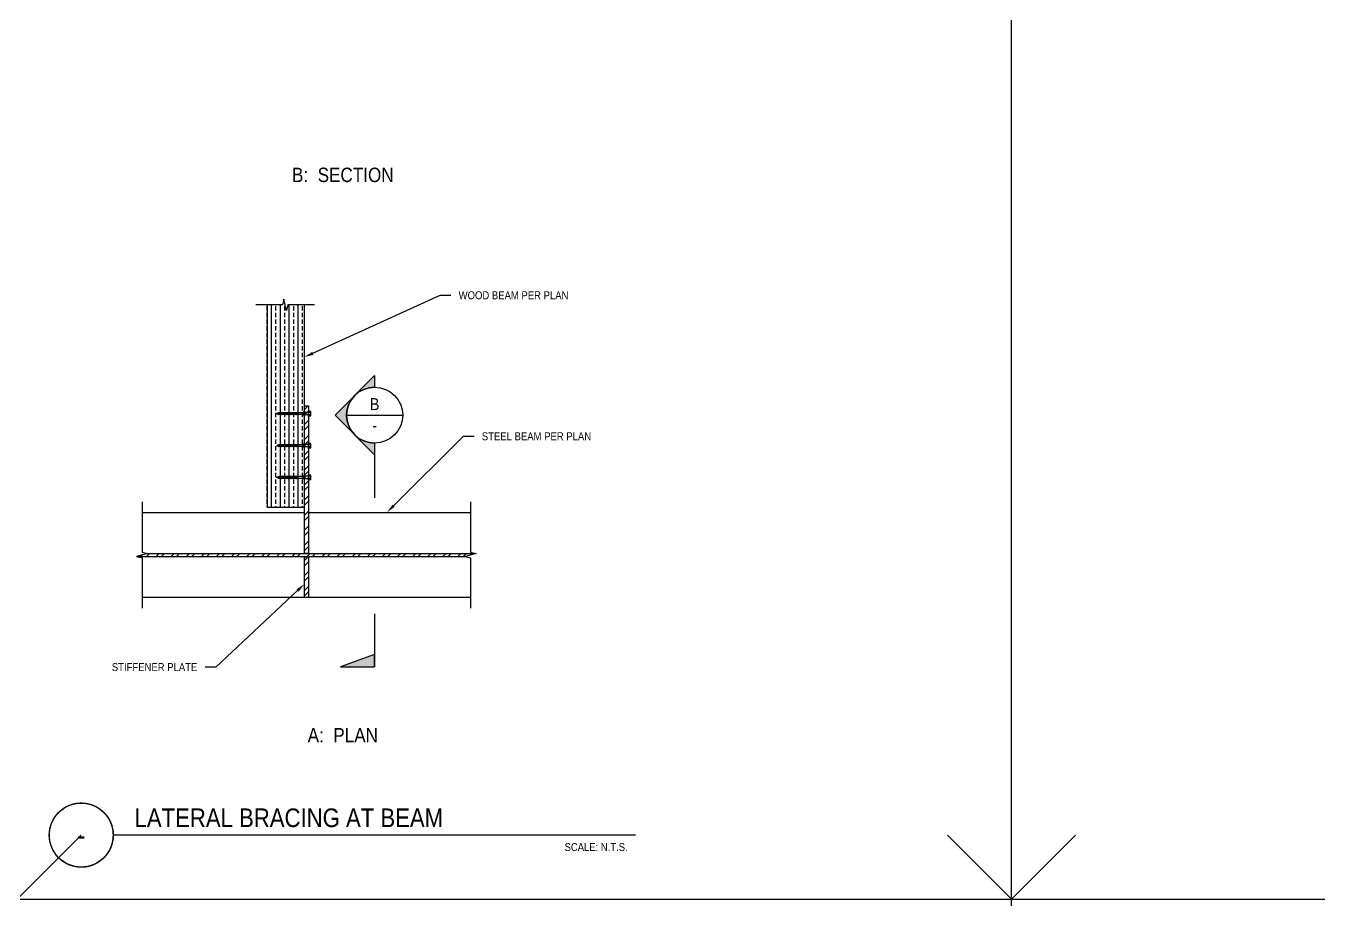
# Model space of a CAD drawing. Header units: inches. Extents: x -16404 to 14624, y -1591 to 16152.
# Drawn here: x -8941.1 to -8819.9, y 7951.9 to 8033.9 of the extents above; entities that cross this region are included whole.
import ezdxf
from ezdxf import colors
from ezdxf.entities.mleader import LeaderData, LeaderLine
from ezdxf.enums import TextEntityAlignment as Align
from ezdxf.math import Vec2, Vec3

# ---------------------------------------------------------------- set-up
doc = ezdxf.new("R2010")
doc.units = ezdxf.units.IN
doc.header["$LTSCALE"] = 24
doc.header["$MEASUREMENT"] = 0
doc.linetypes.add('DASHED2', pattern=[0.375, 0.25, -0.125])
doc.linetypes.add('PHANTOM2', pattern=[1.25, 0.625, -0.125, 0.125, -0.125, 0.125, -0.125])
doc.layers.get('0').update_dxf_attribs({"linetype": 'CONTINUOUS'})
doc.layers.add('S-ANNO-GRID-NONPLOT', color=251, linetype='CONTINUOUS', plot=False)
for name, color, linetype in [('S-ANNO-NOTE', 4, 'CONTINUOUS'), ('S-BREAK', 2, 'CONTINUOUS'), ('S-DETL-SYMB', 4, 'CONTINUOUS'), ('S-DETL-SYMB @ 1', 4, 'CONTINUOUS'), ('S-FASTENERS', 1, 'CONTINUOUS'), ('S-NOTE', 4, 'CONTINUOUS'), ('S-SIMPSON', 2, 'CONTINUOUS'), ('S-STEEL', 4, 'CONTINUOUS'), ('S-WOOD', 3, 'CONTINUOUS')]:
    doc.layers.add(name, color=color, linetype=linetype)
doc.layers.add('S-HATCH1', color=1, linetype='CONTINUOUS', transparency=0.5)
doc.styles.add('Arial', font='arial.ttf', dxfattribs={"width": 0.85})
doc.styles.add('ROMANS', font='romans.shx', dxfattribs={"width": 0.85})

# ---------------------------------------------------------------- blocks, each defined once
blk = doc.blocks.new('Se_24x36_DETAILS_GRID')
for p, q in [((23.302, 7.667), (23.302, 15.333)), ((15.535, 7.667), (16.035, 8.167)), ((23.302, 7.667), (23.802, 8.167)), ((15.535, 7.667), (23.302, 7.667)), ((23.302, 7.667), (31.07, 7.667)), ((23.302, 0), (23.302, 7.667))]:
    blk.add_line(p, q)
at = {"linetype": 'DASHED2', "ltscale": 0.5}
blk.add_line((23.302, 7.667), (22.802, 8.167), dxfattribs=at)
blk = doc.blocks.new('*U892')
at = {"const_width": 0.188}
for points in [[(-4.5, 0, -1), (4.5, 0, 3.732051)], [(-4.5, 0, 1), (4.5, 0, -3.732051)]]:
    blk.add_lwpolyline(points, format="xyb", dxfattribs=at)
blk.add_lwpolyline([(4.5, 0), (77.97, 0)], dxfattribs=at)
blk.add_circle((0, 0), 4.5)
at = {"style": 'Arial', "width": 0.85}
for tag, p in [('DWG_TITLE_1', (7.5, 6.19)), ('DWG_TITLE_2', (7.5, 2.44))]:
    blk.add_attdef(tag, text='', height=2.62, dxfattribs=at).set_placement(p, align=Align.MIDDLE_LEFT)
blk.add_attdef('#', text='', height=3, dxfattribs=at).set_placement((0, 0), align=Align.MIDDLE_CENTER)
blk.add_attdef('SCALE', text='', height=1.12, dxfattribs=at).set_placement((76.84, -1.12), align=Align.TOP_RIGHT)
blk = doc.blocks.new('SDS.25X3-f')
at = {"layer": 'S-SIMPSON'}
for p, q in [((0.26, 0.05), (-0.26, 0.05)), ((-0.26, 0.05), (-0.26, 0)), ((0.26, 0), (-0.26, 0)), ((-0.22, 0.22), (-0.22, 0.05)), ((0.16, 0.24), (-0.16, 0.24)), ((-0.11, 0.22), (-0.11, 0.05)), ((0.11, 0.22), (0.11, 0.05)), ((0.22, 0.22), (0.22, 0.05)), ((0.26, 0.05), (0.26, 0)), ((-0.13, -0.29), (-0.13, -0.5)), ((0.13, -0.29), (-0.13, -0.29)), ((0.13, -0.5), (-0.12, -0.5)), ((-0.09, -0.54), (-0.12, -0.5)), ((-0.09, -1.02), (-0.12, -1)), ((-0.12, -1.1), (0.09, -1.05)), ((-0.12, -1.1), (0.09, -1.05)), ((0.12, -1.06), (-0.12, -1.1)), ((0.12, -1.06), (-0.12, -1.1)), ((-0.09, -1.12), (-0.12, -1.1)), ((-0.09, -1.12), (-0.12, -1.1)), ((-0.12, -1.2), (0.09, -1.15)), ((-0.12, -1.2), (0.09, -1.15)), ((-0.12, -1.2), (0.09, -1.15)), ((0.12, -1.16), (-0.12, -1.2)), ((0.12, -1.16), (-0.12, -1.2)), ((0.12, -1.16), (-0.12, -1.2)), ((-0.09, -1.22), (-0.12, -1.2)), ((-0.09, -1.22), (-0.12, -1.2)), ((-0.09, -1.22), (-0.12, -1.2)), ((-0.09, -0.54), (-0.09, -1)), ((-0.09, -0.57), (-0.09, -1)), ((-0.09, -1.02), (0, -1)), ((-0.09, -1.02), (-0.09, -1.09)), ((-0.09, -1.02), (-0.09, -1.09)), ((-0.09, -1.02), (-0.09, -1.09)), ((-0.09, -1.02), (-0.09, -1.09)), ((-0.09, -1.02), (-0.09, -1.09)), ((-0.09, -1.02), (-0.09, -1.09)), ((-0.09, -1.02), (-0.09, -1.09)), ((-0.09, -1.02), (-0.09, -1.09)), ((-0.09, -1.12), (0.09, -1.08)), ((-0.09, -1.12), (0.09, -1.08)), ((-0.09, -1.12), (-0.09, -1.19)), ((-0.09, -1.12), (-0.09, -1.19)), ((-0.09, -1.12), (-0.09, -1.19)), ((-0.09, -1.12), (-0.09, -1.19)), ((-0.09, -1.12), (-0.09, -1.19)), ((-0.09, -1.12), (-0.09, -1.19)), ((-0.09, -1.12), (-0.09, -1.19)), ((-0.09, -1.22), (0.09, -1.18)), ((-0.09, -1.22), (0.09, -1.18)), ((-0.09, -1.22), (0.09, -1.18)), ((-0.08, -0.29), (-0.08, -0.5)), ((-0.02, -0.29), (-0.02, -0.5)), ((0.05, -0.29), (0.05, -0.5)), ((0.12, -0.5), (0.09, -0.54)), ((0.09, -0.53), (0.09, -1.05)), ((0.09, -0.53), (0.09, -1.05)), ((0.09, -0.98), (0.09, -1.05)), ((0.09, -0.98), (0.09, -1.05)), ((0.09, -0.98), (0.09, -1.05)), ((0.09, -0.98), (0.09, -1.05)), ((0.09, -1.05), (0.12, -1.06)), ((0.09, -1.05), (0.12, -1.06)), ((0.09, -1.08), (0.12, -1.06)), ((0.09, -1.08), (0.12, -1.06)), ((0.09, -1.08), (0.09, -1.15)), ((0.09, -1.08), (0.09, -1.15)), ((0.09, -1.08), (0.09, -1.15)), ((0.09, -1.08), (0.09, -1.15)), ((0.09, -1.08), (0.09, -1.15)), ((0.09, -1.08), (0.09, -1.15)), ((0.09, -1.08), (0.09, -1.15)), ((0.09, -1.15), (0.12, -1.16)), ((0.09, -1.15), (0.12, -1.16)), ((0.09, -1.15), (0.12, -1.16)), ((0.09, -1.18), (0.12, -1.16)), ((0.09, -1.18), (0.12, -1.16)), ((0.09, -1.18), (0.12, -1.16)), ((0.09, -1.18), (0.09, -1.25)), ((0.09, -1.18), (0.09, -1.25)), ((0.09, -1.18), (0.09, -1.25)), ((0.09, -1.18), (0.09, -1.25)), ((0.09, -1.18), (0.09, -1.25)), ((0.1, -0.29), (0.1, -0.5)), ((0.13, -0.29), (0.13, -0.5)), ((-0.12, -1.3), (0.09, -1.25)), ((-0.12, -1.3), (0.09, -1.25)), ((-0.12, -1.3), (0.09, -1.25)), ((0.12, -1.26), (-0.12, -1.3)), ((0.12, -1.26), (-0.12, -1.3)), ((0.12, -1.26), (-0.12, -1.3)), ((-0.09, -1.32), (-0.12, -1.3)), ((-0.09, -1.32), (-0.12, -1.3)), ((-0.09, -1.32), (-0.12, -1.3)), ((-0.12, -1.4), (0.09, -1.35)), ((-0.12, -1.4), (0.09, -1.35)), ((-0.12, -1.4), (0.09, -1.35)), ((-0.12, -1.4), (0.09, -1.35)), ((0.12, -1.36), (-0.12, -1.4)), ((0.12, -1.36), (-0.12, -1.4)), ((0.12, -1.36), (-0.12, -1.4)), ((0.12, -1.36), (-0.12, -1.4)), ((-0.09, -1.42), (-0.12, -1.4)), ((-0.09, -1.42), (-0.12, -1.4)), ((-0.09, -1.42), (-0.12, -1.4)), ((-0.09, -1.42), (-0.12, -1.4)), ((-0.12, -1.5), (0.09, -1.45)), ((-0.12, -1.5), (0.09, -1.45)), ((-0.12, -1.5), (0.09, -1.45)), ((-0.12, -1.5), (0.09, -1.45)), ((0.12, -1.46), (-0.12, -1.5)), ((0.12, -1.46), (-0.12, -1.5)), ((0.12, -1.46), (-0.12, -1.5)), ((0.12, -1.46), (-0.12, -1.5)), ((-0.09, -1.52), (-0.12, -1.5)), ((-0.09, -1.52), (-0.12, -1.5)), ((-0.09, -1.52), (-0.12, -1.5)), ((-0.09, -1.52), (-0.12, -1.5)), ((-0.09, -1.52), (-0.12, -1.5)), ((-0.12, -1.6), (0.09, -1.55)), ((-0.12, -1.6), (0.09, -1.55)), ((-0.12, -1.6), (0.09, -1.55)), ((-0.12, -1.6), (0.09, -1.55)), ((0.12, -1.56), (-0.12, -1.6)), ((0.12, -1.56), (-0.12, -1.6)), ((0.12, -1.56), (-0.12, -1.6)), ((0.12, -1.56), (-0.12, -1.6)), ((-0.09, -1.62), (-0.12, -1.6)), ((-0.09, -1.62), (-0.12, -1.6)), ((-0.09, -1.62), (-0.12, -1.6)), ((-0.09, -1.62), (-0.12, -1.6)), ((-0.12, -1.7), (0.09, -1.65)), ((-0.12, -1.7), (0.09, -1.65)), ((-0.12, -1.7), (0.09, -1.65)), ((-0.12, -1.7), (0.09, -1.65)), ((-0.12, -1.7), (0.09, -1.65)), ((0.12, -1.66), (-0.12, -1.7)), ((0.12, -1.66), (-0.12, -1.7)), ((0.12, -1.66), (-0.12, -1.7)), ((0.12, -1.66), (-0.12, -1.7)), ((0.12, -1.66), (-0.12, -1.7)), ((-0.09, -1.72), (-0.12, -1.7)), ((-0.09, -1.72), (-0.12, -1.7)), ((-0.09, -1.72), (-0.12, -1.7)), ((-0.09, -1.72), (-0.12, -1.7)), ((-0.09, -1.72), (-0.12, -1.7)), ((-0.12, -1.8), (0.09, -1.75)), ((-0.12, -1.8), (0.09, -1.75)), ((-0.12, -1.8), (0.09, -1.75)), ((-0.12, -1.8), (0.09, -1.75)), ((0.12, -1.76), (-0.12, -1.8)), ((0.12, -1.76), (-0.12, -1.8)), ((0.12, -1.76), (-0.12, -1.8)), ((0.12, -1.76), (-0.12, -1.8)), ((-0.09, -1.82), (-0.12, -1.8)), ((-0.09, -1.82), (-0.12, -1.8)), ((-0.09, -1.82), (-0.12, -1.8)), ((-0.09, -1.82), (-0.12, -1.8)), ((-0.12, -1.9), (0.09, -1.85)), ((-0.12, -1.9), (0.09, -1.85)), ((-0.12, -1.9), (0.09, -1.85)), ((-0.12, -1.9), (0.09, -1.85)), ((0.12, -1.86), (-0.12, -1.9)), ((0.12, -1.86), (-0.12, -1.9)), ((0.12, -1.86), (-0.12, -1.9)), ((0.12, -1.86), (-0.12, -1.9)), ((-0.09, -1.92), (-0.12, -1.9)), ((-0.09, -1.92), (-0.12, -1.9)), ((-0.09, -1.92), (-0.12, -1.9)), ((-0.09, -1.92), (-0.12, -1.9)), ((-0.12, -2), (0.09, -1.95)), ((-0.12, -2), (0.09, -1.95)), ((-0.12, -2), (0.09, -1.95)), ((-0.12, -2), (0.09, -1.95)), ((0.12, -1.96), (-0.12, -2)), ((0.12, -1.96), (-0.12, -2)), ((0.12, -1.96), (-0.12, -2)), ((0.12, -1.96), (-0.12, -2)), ((-0.09, -2.02), (-0.12, -2)), ((-0.09, -2.02), (-0.12, -2)), ((-0.09, -2.02), (-0.12, -2)), ((-0.09, -2.02), (-0.12, -2)), ((-0.12, -2.1), (0.09, -2.05)), ((-0.12, -2.1), (0.09, -2.05)), ((0.12, -2.06), (-0.12, -2.1)), ((0.12, -2.06), (-0.12, -2.1)), ((-0.09, -2.12), (-0.12, -2.1)), ((-0.09, -2.12), (-0.12, -2.1)), ((-0.12, -2.2), (0.09, -2.15)), ((-0.12, -2.2), (0.09, -2.15)), ((0.12, -2.16), (-0.12, -2.2)), ((0.12, -2.16), (-0.12, -2.2)), ((-0.09, -2.22), (-0.12, -2.2)), ((-0.09, -2.22), (-0.12, -2.2)), ((-0.12, -2.3), (0.09, -2.25)), ((0.12, -2.26), (-0.12, -2.3)), ((-0.09, -2.32), (-0.12, -2.3)), ((-0.12, -2.4), (0.09, -2.35)), ((0.12, -2.36), (-0.12, -2.4)), ((-0.09, -2.42), (-0.12, -2.4)), ((-0.09, -1.22), (-0.09, -1.29)), ((-0.09, -1.22), (-0.09, -1.29)), ((-0.09, -1.22), (-0.09, -1.29)), ((-0.09, -1.22), (-0.09, -1.29)), ((-0.09, -1.22), (-0.09, -1.29)), ((-0.09, -1.32), (0.09, -1.28)), ((-0.09, -1.32), (0.09, -1.28)), ((-0.09, -1.32), (0.09, -1.28)), ((-0.09, -1.32), (-0.09, -1.39)), ((-0.09, -1.32), (-0.09, -1.39)), ((-0.09, -1.32), (-0.09, -1.39)), ((-0.09, -1.32), (-0.09, -1.39)), ((-0.09, -1.32), (-0.09, -1.39)), ((-0.09, -1.32), (-0.09, -1.39)), ((-0.09, -1.32), (-0.09, -1.39)), ((-0.09, -1.32), (-0.09, -1.39)), ((-0.09, -1.42), (0.09, -1.38)), ((-0.09, -1.42), (0.09, -1.38)), ((-0.09, -1.42), (0.09, -1.38)), ((-0.09, -1.42), (0.09, -1.38)), ((-0.09, -1.42), (-0.09, -1.49)), ((-0.09, -1.42), (-0.09, -1.49)), ((-0.09, -1.42), (-0.09, -1.49)), ((-0.09, -1.42), (-0.09, -1.49)), ((-0.09, -1.42), (-0.09, -1.49)), ((-0.09, -1.42), (-0.09, -1.49)), ((-0.09, -1.52), (0.09, -1.48)), ((-0.09, -1.52), (0.09, -1.48)), ((-0.09, -1.52), (0.09, -1.48)), ((-0.09, -1.52), (0.09, -1.48)), ((-0.09, -1.52), (0, -1.5)), ((-0.09, -1.52), (-0.09, -1.59)), ((-0.09, -1.52), (-0.09, -1.59)), ((-0.09, -1.52), (-0.09, -1.59)), ((-0.09, -1.52), (-0.09, -1.59)), ((-0.09, -1.52), (-0.09, -1.59)), ((-0.09, -1.52), (-0.09, -1.59)), ((-0.09, -1.52), (-0.09, -1.59)), ((-0.09, -1.62), (0.09, -1.58)), ((-0.09, -1.62), (0.09, -1.58)), ((-0.09, -1.62), (0.09, -1.58)), ((-0.09, -1.62), (0.09, -1.58)), ((-0.09, -1.62), (-0.09, -1.69)), ((-0.09, -1.62), (-0.09, -1.69)), ((-0.09, -1.62), (-0.09, -1.69)), ((-0.09, -1.62), (-0.09, -1.69)), ((-0.09, -1.62), (-0.09, -1.69)), ((-0.09, -1.62), (-0.09, -1.69)), ((-0.09, -1.62), (-0.09, -1.69)), ((-0.09, -1.72), (0.09, -1.68)), ((-0.09, -1.72), (0.09, -1.68)), ((-0.09, -1.72), (0.09, -1.68)), ((-0.09, -1.72), (0.09, -1.68)), ((-0.09, -1.72), (0.09, -1.68)), ((-0.09, -1.72), (-0.09, -1.79)), ((-0.09, -1.72), (-0.09, -1.79)), ((-0.09, -1.72), (-0.09, -1.79)), ((-0.09, -1.72), (-0.09, -1.79)), ((-0.09, -1.82), (0.09, -1.78)), ((-0.09, -1.82), (0.09, -1.78)), ((-0.09, -1.82), (0.09, -1.78)), ((-0.09, -1.82), (0.09, -1.78)), ((-0.09, -1.82), (-0.09, -1.89)), ((-0.09, -1.82), (-0.09, -1.89)), ((-0.09, -1.82), (-0.09, -1.89)), ((-0.09, -1.82), (-0.09, -1.89)), ((-0.09, -1.82), (-0.09, -1.89)), ((-0.09, -1.82), (-0.09, -1.89)), ((-0.09, -1.92), (0.09, -1.88)), ((-0.09, -1.92), (0.09, -1.88)), ((-0.09, -1.92), (0.09, -1.88)), ((-0.09, -1.92), (0.09, -1.88)), ((-0.09, -1.92), (-0.09, -1.99)), ((-0.09, -1.92), (-0.09, -1.99)), ((-0.09, -1.92), (-0.09, -1.99)), ((-0.09, -1.92), (-0.09, -1.99)), ((-0.09, -2.02), (0.09, -1.98)), ((-0.09, -2.02), (0.09, -1.98)), ((-0.09, -2.02), (0.09, -1.98)), ((-0.09, -2.02), (0.09, -1.98)), ((-0.09, -2.02), (-0.09, -2.09)), ((-0.09, -2.12), (0.09, -2.08)), ((-0.09, -2.12), (0.09, -2.08)), ((-0.09, -2.12), (-0.09, -2.19)), ((-0.09, -2.12), (-0.09, -2.19)), ((-0.09, -2.22), (0.09, -2.18)), ((-0.09, -2.22), (0.09, -2.18)), ((-0.09, -2.22), (-0.09, -2.29)), ((-0.09, -2.32), (0.09, -2.28)), ((-0.09, -2.32), (-0.09, -2.39)), ((-0.09, -2.42), (0.09, -2.38)), ((0.09, -1.25), (0.12, -1.26)), ((0.09, -1.25), (0.12, -1.26)), ((0.09, -1.25), (0.12, -1.26)), ((0.09, -1.28), (0.12, -1.26)), ((0.09, -1.28), (0.12, -1.26)), ((0.09, -1.28), (0.12, -1.26)), ((0.09, -1.28), (0.09, -1.35)), ((0.09, -1.28), (0.09, -1.35)), ((0.09, -1.28), (0.09, -1.35)), ((0.09, -1.28), (0.09, -1.35)), ((0.09, -1.28), (0.09, -1.35)), ((0.09, -1.28), (0.09, -1.35)), ((0.09, -1.28), (0.09, -1.35)), ((0.09, -1.28), (0.09, -1.35)), ((0.09, -1.35), (0.12, -1.36)), ((0.09, -1.35), (0.12, -1.36)), ((0.09, -1.35), (0.12, -1.36)), ((0.09, -1.35), (0.12, -1.36)), ((0.09, -1.38), (0.12, -1.36)), ((0.09, -1.38), (0.12, -1.36)), ((0.09, -1.38), (0.12, -1.36)), ((0.09, -1.38), (0.12, -1.36)), ((0.09, -1.38), (0.09, -1.45)), ((0.09, -1.38), (0.09, -1.45)), ((0.09, -1.38), (0.09, -1.45)), ((0.09, -1.38), (0.09, -1.45)), ((0.09, -1.38), (0.09, -1.45)), ((0.09, -1.38), (0.09, -1.45)), ((0.09, -1.45), (0.12, -1.46)), ((0.09, -1.45), (0.12, -1.46)), ((0.09, -1.45), (0.12, -1.46)), ((0.09, -1.45), (0.12, -1.46)), ((0.09, -1.48), (0.12, -1.46)), ((0.09, -1.48), (0.12, -1.46)), ((0.09, -1.48), (0.12, -1.46)), ((0.09, -1.48), (0.12, -1.46)), ((0.09, -1.48), (0.09, -1.55)), ((0.09, -1.48), (0.09, -1.55)), ((0.09, -1.48), (0.09, -1.55)), ((0.09, -1.48), (0.09, -1.55)), ((0.09, -1.48), (0.09, -1.55)), ((0.09, -1.48), (0.09, -1.55)), ((0.09, -1.48), (0.09, -1.55)), ((0.09, -1.55), (0.12, -1.56)), ((0.09, -1.55), (0.12, -1.56)), ((0.09, -1.55), (0.12, -1.56)), ((0.09, -1.55), (0.12, -1.56)), ((0.09, -1.58), (0.12, -1.56)), ((0.09, -1.58), (0.12, -1.56)), ((0.09, -1.58), (0.12, -1.56)), ((0.09, -1.58), (0.12, -1.56)), ((0.09, -1.58), (0.09, -1.65)), ((0.09, -1.58), (0.09, -1.65)), ((0.09, -1.58), (0.09, -1.65)), ((0.09, -1.58), (0.09, -1.65)), ((0.09, -1.58), (0.09, -1.65)), ((0.09, -1.58), (0.09, -1.65)), ((0.09, -1.58), (0.09, -1.65)), ((0.09, -1.65), (0.12, -1.66)), ((0.09, -1.65), (0.12, -1.66)), ((0.09, -1.65), (0.12, -1.66)), ((0.09, -1.65), (0.12, -1.66)), ((0.09, -1.65), (0.12, -1.66)), ((0.09, -1.68), (0.12, -1.66)), ((0.09, -1.68), (0.12, -1.66)), ((0.09, -1.68), (0.12, -1.66)), ((0.09, -1.68), (0.12, -1.66)), ((0.09, -1.68), (0.12, -1.66)), ((0.09, -1.68), (0.09, -1.75)), ((0.09, -1.68), (0.09, -1.75)), ((0.09, -1.68), (0.09, -1.75)), ((0.09, -1.68), (0.09, -1.75)), ((0.09, -1.75), (0.12, -1.76)), ((0.09, -1.75), (0.12, -1.76)), ((0.09, -1.75), (0.12, -1.76)), ((0.09, -1.75), (0.12, -1.76)), ((0.09, -1.78), (0.12, -1.76)), ((0.09, -1.78), (0.12, -1.76)), ((0.09, -1.78), (0.12, -1.76)), ((0.09, -1.78), (0.12, -1.76)), ((0.09, -1.78), (0.09, -1.85)), ((0.09, -1.78), (0.09, -1.85)), ((0.09, -1.78), (0.09, -1.85)), ((0.09, -1.78), (0.09, -1.85)), ((0.09, -1.78), (0.09, -1.85)), ((0.09, -1.78), (0.09, -1.85)), ((0.09, -1.85), (0.12, -1.86)), ((0.09, -1.85), (0.12, -1.86)), ((0.09, -1.85), (0.12, -1.86)), ((0.09, -1.85), (0.12, -1.86)), ((0.09, -1.88), (0.12, -1.86)), ((0.09, -1.88), (0.12, -1.86)), ((0.09, -1.88), (0.12, -1.86)), ((0.09, -1.88), (0.12, -1.86)), ((0.09, -1.88), (0.09, -1.95)), ((0.09, -1.88), (0.09, -1.95)), ((0.09, -1.88), (0.09, -1.95)), ((0.09, -1.88), (0.09, -1.95)), ((0.09, -1.95), (0.12, -1.96)), ((0.09, -1.95), (0.12, -1.96)), ((0.09, -1.95), (0.12, -1.96)), ((0.09, -1.95), (0.12, -1.96)), ((0.09, -1.98), (0.12, -1.96)), ((0.09, -1.98), (0.12, -1.96)), ((0.09, -1.98), (0.12, -1.96)), ((0.09, -1.98), (0.12, -1.96)), ((0.09, -1.98), (0.09, -2.05)), ((0.09, -2.05), (0.12, -2.06)), ((0.09, -2.05), (0.12, -2.06)), ((0.09, -2.08), (0.12, -2.06)), ((0.09, -2.08), (0.12, -2.06)), ((0.09, -2.08), (0.09, -2.15)), ((0.09, -2.08), (0.09, -2.15)), ((0.09, -2.15), (0.12, -2.16)), ((0.09, -2.15), (0.12, -2.16)), ((0.09, -2.18), (0.12, -2.16)), ((0.09, -2.18), (0.12, -2.16)), ((0.09, -2.18), (0.09, -2.25)), ((0.09, -2.25), (0.12, -2.26)), ((0.09, -2.28), (0.12, -2.26)), ((0.09, -2.28), (0.09, -2.35)), ((0.09, -2.35), (0.12, -2.36)), ((0.09, -2.38), (0.12, -2.36)), ((0.09, -2.38), (0.09, -2.45)), ((-0.12, -2.5), (0.09, -2.45)), ((0.12, -2.46), (-0.12, -2.5)), ((-0.09, -2.52), (-0.12, -2.5)), ((-0.12, -2.6), (0.08, -2.55)), ((0.07, -2.57), (-0.12, -2.6)), ((-0.09, -2.62), (-0.12, -2.6)), ((-0.12, -2.7), (0.04, -2.66)), ((0.04, -2.67), (-0.12, -2.7)), ((-0.09, -2.72), (-0.12, -2.7)), ((-0.09, -2.42), (-0.09, -2.49)), ((-0.09, -2.52), (0.09, -2.48)), ((-0.09, -2.52), (-0.09, -2.59)), ((-0.09, -2.62), (0.07, -2.59)), ((-0.09, -2.62), (-0.09, -2.69)), ((-0.09, -2.72), (0.03, -2.69)), ((-0.09, -2.72), (-0.07, -2.79)), ((-0.09, -2.79), (0.02, -2.77)), ((0.02, -2.78), (-0.09, -2.79)), ((-0.06, -2.82), (-0.09, -2.79)), ((-0.06, -2.82), (0.01, -2.8)), ((-0.06, -2.82), (-0.04, -2.88)), ((-0.06, -2.89), (0, -2.87)), ((0, -2.88), (-0.06, -2.89)), ((-0.03, -2.91), (-0.06, -2.89)), ((-0.03, -2.91), (0, -2.9)), ((-0.03, -2.91), (0, -3)), ((0.03, -2.89), (0, -3)), ((0.03, -2.89), (0.07, -2.87)), ((0.07, -2.79), (0.04, -2.87)), ((0.04, -2.87), (0.07, -2.87)), ((0.07, -2.79), (0.1, -2.76)), ((0.09, -2.72), (0.08, -2.76)), ((0.08, -2.76), (0.1, -2.76)), ((0.09, -2.45), (0.12, -2.46)), ((0.09, -2.48), (0.12, -2.46)), ((0.09, -2.48), (0.09, -2.55)), ((0.09, -2.55), (0.12, -2.56)), ((0.09, -2.58), (0.12, -2.56)), ((0.09, -2.58), (0.09, -2.65)), ((0.09, -2.65), (0.12, -2.66)), ((0.09, -2.68), (0.12, -2.66)), ((0.09, -2.68), (0.09, -2.72))]:
    blk.add_line(p, q, dxfattribs=at)
for points in [[(0, -0.5), (-0.13, -0.5)], [(-0.12, -0.03), (-0.12, -0.29)], [(0, -1), (0, -1), (-0.12, -1)], [(0.12, -0.03), (0.12, -0.29)]]:
    blk.add_lwpolyline(points, dxfattribs=at)
for centre, radius, start, end in [((-0.16, 0.14), 0.102, 57.7958, 122.2042), ((-0.15, -0.03), 0.0312, 0, 90), ((0, -0.14), 0.383, 73.5736, 106.4264), ((0.16, 0.14), 0.102, 57.7958, 122.2042), ((0.15, -0.03), 0.0312, 90, 180), ((1.16, -2.97), 1.16, 157.6147, 181.3564)]:
    blk.add_arc(centre, radius, start, end, dxfattribs=at)
blk = doc.blocks.new('*U166')
at = {"layer": 'S-FASTENERS'}
blk.add_blockref('SDS.25X3-f', (0, 0), dxfattribs=at)
blk = doc.blocks.new('*U905')
at = {"layer": 'S-DETL-SYMB'}
h = blk.add_hatch(color=4, dxfattribs=at)
edge = h.paths.add_edge_path()
edge.add_line((0, -0.219), (0, -0.309))
edge.add_line((0, -0.309), (-0.309, 0))
edge.add_line((-0.309, 0), (0, 0.309))
edge.add_line((0, 0.309), (0, 0.219))
edge.add_arc((0, 0), 0.219, 90, 270)
blk.add_line((-0.219, 0), (0.219, 0), dxfattribs=at)
at = {"layer": 'S-DETL-SYMB', "color": 2, "linetype": 'PHANTOM2'}
for p, q in [((0, -0.313), (0, -0.646)), ((0, -1.553), (0, -1.966))]:
    blk.add_line(p, q, dxfattribs=at)
at = {"layer": 'S-DETL-SYMB'}
blk.add_lwpolyline([(0, -0.219), (0, -0.309), (-0.309, 0), (0, 0.309), (0, 0.219, 1)], format="xyb", close=True, dxfattribs=at)
blk.add_lwpolyline([(0, -1.87), (-0.267, -1.966), (0, -1.966)], close=True, dxfattribs=at)
blk.add_circle((0, 0), 0.219, dxfattribs=at)
blk.add_solid([(-0.267, -1.966), (0, -1.87), (0, -1.966)], dxfattribs=at)
at = {"layer": 'S-DETL-SYMB', "style": 'Arial', "width": 0.85, "flags": 8}
blk.add_attdef('VIEWNUMBER', text='', height=0.0938, dxfattribs=at).set_placement((0, 0.011), align=Align.BOTTOM_CENTER)
blk.add_attdef('SHEETNUMBER', text='', height=0.0938, dxfattribs=at).set_placement((0, -0.032), align=Align.TOP_CENTER)

msp = doc.modelspace()

# ---------------------------------------------------------------- hatches: boundary and pattern name
at = {"layer": 'S-HATCH1'}
h = msp.add_hatch(dxfattribs=at)
h.set_pattern_fill('ANSI33', color=252, scale=3.333333, angle=45, style=0)
h.set_pattern_definition([(90, (-12089.78065, 5524.8807), (-0.83333333, 1e-16), []), (90, (-12089.364, 5525.2974), (-0.83333333, 1e-16), [0.41666667, -0.20833333])])
h.paths.add_polyline_path([(-8915.03411, 8007.71729), (-8916.58798, 8007.71729), (-8916.71417, 8007.19839), (-8916.96655, 8008.23619), (-8917.09274, 8007.71729), (-8918.53411, 8007.71729), (-8918.53411, 7988.76318), (-8915.03411, 7988.76318)])
h = msp.add_hatch(dxfattribs=at)
h.set_pattern_fill('STEEL', color=256, scale=8, style=0)
h.set_pattern_definition([(45, (-12092.6979, 6181.6367), (-0.70710678, 0.70710678), []), (45, (-12092.6979, 6182.1367), (-0.70710678, 0.70710678), [])])
h.paths.add_polyline_path([(-8914.65911, 7998.26318), (-8914.65885, 7984.41943), (-8915.03385, 7984.41943), (-8915.03411, 7998.26318)])
h = msp.add_hatch(dxfattribs=at)
h.set_pattern_fill('STEEL', color=256, scale=8, style=0)
h.set_pattern_definition([(45, (-12099.878, 6181.6367), (-0.70710678, 0.70710678), []), (45, (-12099.878, 6182.1367), (-0.70710678, 0.70710678), [])])
h.paths.add_polyline_path([(-8930.76391, 7984.13699), (-8930.64031, 7984.10693), (-8899.84263, 7984.10693), (-8899.96623, 7984.13699), (-8898.92843, 7984.38937), (-8899.05203, 7984.41943), (-8929.84971, 7984.41943), (-8929.72611, 7984.38937)])
h = msp.add_hatch(dxfattribs=at)
h.set_pattern_fill('STEEL', color=256, scale=8, style=0)
h.set_pattern_definition([(45, (-12092.6979, 6167.4805), (-0.70710678, 0.70710678), []), (45, (-12092.6979, 6167.9805), (-0.70710678, 0.70710678), [])])
h.paths.add_polyline_path([(-8914.65911, 7984.10693), (-8914.65867, 7980.26318), (-8915.03367, 7980.26318), (-8915.03411, 7984.10693)])

# ---------------------------------------------------------------- linework, layer by layer
at = {"layer": 'S-BREAK'}
for points in [[(-8914.07451, 8007.71729), (-8916.58798, 8007.71729), (-8916.71417, 8007.19839), (-8916.96655, 8008.23619), (-8917.09274, 8007.71729), (-8919.57809, 8007.71729)], [(-8930.24501, 7989.26318), (-8930.24501, 7984.51556), (-8929.72611, 7984.38937), (-8930.76391, 7984.13699), (-8930.24501, 7984.0108), (-8930.24501, 7979.26318)], [(-8899.44733, 7989.26318), (-8899.44733, 7984.51556), (-8898.92843, 7984.38937), (-8899.96623, 7984.13699), (-8899.44733, 7984.0108), (-8899.44733, 7979.26318)]]:
    msp.add_lwpolyline(points, dxfattribs=at)
at = {"layer": 'S-STEEL'}
for points in [[(-8914.65911, 7998.26318), (-8914.65885, 7984.41943), (-8915.03385, 7984.41943), (-8915.03411, 7998.26318)], [(-8914.65911, 7984.10693), (-8914.65867, 7980.26318), (-8915.03367, 7980.26318), (-8915.03411, 7984.10693)]]:
    msp.add_lwpolyline(points, close=True, dxfattribs=at)
for points in [[(-8930.24501, 7988.26318), (-8915.03392, 7988.26318)], [(-8914.65892, 7988.26318), (-8899.44733, 7988.26318)], [(-8899.84263, 7984.10693), (-8930.64031, 7984.10693)], [(-8929.84971, 7984.41943), (-8899.05203, 7984.41943)], [(-8899.44733, 7980.26318), (-8930.24501, 7980.26318)]]:
    msp.add_lwpolyline(points, dxfattribs=at)
at = {"layer": 'S-WOOD'}
msp.add_lwpolyline([(-8918.53411, 8007.71664), (-8918.53411, 7988.76318), (-8915.03411, 7988.76318), (-8915.03411, 8007.71664)], dxfattribs=at)

# ---------------------------------------------------------------- block references
at = {"layer": 'S-ANNO-GRID-NONPLOT', "xscale": 12, "yscale": 12, "zscale": 12}
msp.add_blockref('Se_24x36_DETAILS_GRID', (-9128.3678, 7860), dxfattribs=at)
at = {"layer": 'S-DETL-SYMB @ 1', "xscale": 12, "yscale": 12, "zscale": 12}
msp.add_blockref('*U905', (-8908.44214, 7997.37423), dxfattribs=at).add_auto_attribs({'VIEWNUMBER': 'B', 'SHEETNUMBER': '-'})
at = {"layer": 'S-NOTE', "xscale": 0.6666666666666666, "yscale": 0.6666666666666666, "zscale": 0.6666666666666666}
msp.add_blockref('*U892', (-8935.9496, 7958), dxfattribs=at).add_auto_attribs({'#': '-', 'DWG_TITLE_2': 'LATERAL BRACING AT BEAM', 'SCALE': 'SCALE: N.T.S.'})
at = {"layer": 'S-SIMPSON', "rotation": 270}
for p in [(-8914.65897, 7997.51318), (-8914.65897, 7994.51318), (-8914.65898, 7991.53634)]:
    msp.add_blockref('*U166', p, dxfattribs=at)

# ---------------------------------------------------------------- texts
at = {"layer": 'S-ANNO-NOTE', "color": 6, "char_height": 1.35, "width": 20.7200435, "attachment_point": 8, "style": 'Arial'}
for s, insert in [('B:  SECTION', (-8911.42608, 8019.21078)), ('A:  PLAN', (-8911.42608, 7966.69105))]:
    msp.add_mtext(s, dxfattribs=dict(at, insert=insert))

# ---------------------------------------------------------------- leaders
at = {"layer": 'S-ANNO-NOTE'}
ml = msp.add_multileader_mtext('Standard', dxfattribs=at)
ml.set_content('WOOD BEAM PER PLAN', color=4, style='Arial')
ml.set_leader_properties(color=2)
ml.build(insert=Vec2(0, 0))
ml.multileader.update_dxf_attribs({"dogleg_length": 0.125, "arrow_head_size": 0.875, "scale": 8})
ctx = ml.context
ctx.base_point, ctx.scale, ctx.char_height, ctx.arrow_head_size, ctx.landing_gap_size, ctx.plane_origin = Vec3(-8901.2879, 8008.61431), 8, 0.75, 0.875, 0.72, Vec3(-8948.25611, 10816.68412)
notes = []
notes.append((ctx, [(0, (1, 1, 0), (-8902.2879, 8008.61431), (1, 0), 1, [(0, [(-8915.03411, 8002.8119)], 0, [])])]))
ctx.mtext.insert, ctx.mtext.width, ctx.mtext.flow_direction = Vec3(-8900.5679, 8008.98931), 9.8009078, 5
ml = msp.add_multileader_mtext('Standard', dxfattribs=at)
ml.set_content('STEEL BEAM PER PLAN', color=4, style='Arial')
ml.set_leader_properties(color=2)
ml.build(insert=Vec2(0, 0))
ml.multileader.update_dxf_attribs({"dogleg_length": 0.125, "arrow_head_size": 0.875, "scale": 8})
ctx = ml.context
ctx.base_point, ctx.scale, ctx.char_height, ctx.arrow_head_size, ctx.landing_gap_size, ctx.plane_origin = Vec3(-8899.1122, 7995.39358), 8, 0.75, 0.875, 0.72, Vec3(-8946.08042, 10803.46339)
notes.append((ctx, [(0, (1, 1, 0), (-8900.1122, 7995.39358), (1, 0), 1, [(0, [(-8907.28188, 7988.26318)], 0, [])])]))
ctx.mtext.insert, ctx.mtext.width, ctx.mtext.flow_direction = Vec3(-8898.3922, 7995.76858), 9.8009078, 5
ml = msp.add_multileader_mtext('Standard', dxfattribs=at)
ml.set_content('STIFFENER PLATE', color=4, style='Arial')
ml.set_leader_properties(color=2)
ml.build(insert=Vec2(0, 0))
ml.multileader.update_dxf_attribs({"dogleg_length": 0.125, "arrow_head_size": 0.875, "scale": 8})
ctx = ml.context
ctx.base_point, ctx.scale, ctx.char_height, ctx.arrow_head_size, ctx.landing_gap_size, ctx.plane_origin = Vec3(-8933.71453, 7973.74844), 8, 0.75, 0.875, 0.72, Vec3(-8877.1706, 10781.81824)
ctx.text_align_type = 2
notes.append((ctx, [(0, (1, 1, 0), (-8923.34579, 7973.74844), (-1, 0), 1, [(0, [(-8915.03382, 7981.53161)], 0, [])])]))
ctx.mtext.insert, ctx.mtext.width, ctx.mtext.alignment, ctx.mtext.flow_direction = Vec3(-8925.06579, 7974.12983), 9.8009078, 3, 5
at = {"layer": 'S-NOTE'}
ml = msp.add_multileader_mtext('Standard', dxfattribs=at)
ml.set_content('WOOD BEAM PER PLAN', color=4, style='ROMANS')
ml.set_leader_properties(color=2)
ml.build(insert=Vec2(0, 0))
ml.multileader.update_dxf_attribs({"dogleg_length": 0.36, "arrow_head_size": 0.875, "scale": 8})
ctx = ml.context
ctx.base_point, ctx.scale, ctx.char_height, ctx.arrow_head_size, ctx.landing_gap_size, ctx.plane_origin = Vec3(-8994.49699, 8008.61431), 8, 0.75, 0.875, 0.72, Vec3(-9041.46521, 10816.68412)
notes.append((ctx, [(0, (1, 1, 0), (-8995.49699, 8008.61431), (1, 0), 1, [(0, [(-9008.24321, 8002.8119)], 0, [])])]))
ctx.mtext.insert, ctx.mtext.width, ctx.mtext.flow_direction = Vec3(-8993.77699, 8008.98931), 9.8009078, 5
ml = msp.add_multileader_mtext('Standard', dxfattribs=at)
ml.set_content('STEEL COLUMN PER PLAN', color=4, style='ROMANS')
ml.set_leader_properties(color=2)
ml.build(insert=Vec2(0, 0))
ml.multileader.update_dxf_attribs({"dogleg_length": 0.36, "arrow_head_size": 0.875, "scale": 8})
ctx = ml.context
ctx.base_point, ctx.scale, ctx.char_height, ctx.arrow_head_size, ctx.landing_gap_size, ctx.plane_origin = Vec3(-8992.3213, 7995.39358), 8, 0.75, 0.875, 0.72, Vec3(-9039.28952, 10803.46339)
notes.append((ctx, [(0, (1, 1, 0), (-8993.3213, 7995.39358), (1, 0), 1, [(0, [(-9000.49098, 7988.26318)], 0, [])])]))
ctx.mtext.insert, ctx.mtext.width, ctx.mtext.flow_direction = Vec3(-8991.6013, 7995.76858), 9.8009078, 5
ml = msp.add_multileader_mtext('Standard', dxfattribs=at)
ml.set_content('STEEL BEAM PER PLAN', color=4, style='ROMANS')
ml.set_leader_properties(color=2)
ml.build(insert=Vec2(0, 0))
ml.multileader.update_dxf_attribs({"dogleg_length": 0.36, "arrow_head_size": 0.875, "scale": 8})
ctx = ml.context
ctx.base_point, ctx.scale, ctx.char_height, ctx.arrow_head_size, ctx.landing_gap_size, ctx.plane_origin = Vec3(-8992.3213, 7990.69494), 8, 0.75, 0.875, 0.72, Vec3(-9039.28952, 10798.76474)
notes.append((ctx, [(0, (1, 1, 0), (-8993.3213, 7990.69494), (1, 0), 1, [(0, [(-8995.76508, 7988.26318)], 0, [])])]))
ctx.mtext.insert, ctx.mtext.width, ctx.mtext.flow_direction = Vec3(-8991.6013, 7991.06994), 9.8009078, 5
for ctx, leaders in notes:
    for number, flags, end, landing, length, lines in leaders:
        leader = LeaderData()
        leader.index, (leader.has_last_leader_line, leader.has_dogleg_vector, leader.attachment_direction) = number, flags
        leader.last_leader_point, leader.dogleg_vector, leader.dogleg_length = Vec3(end), Vec3(landing), length
        for number, points, colour, breaks in lines:
            line = LeaderLine()
            line.index, line.vertices, line.color, line.breaks = number, Vec3.list(points), colors.encode_raw_color(colour), breaks
            leader.lines.append(line)
        ctx.leaders.append(leader)

doc.saveas('drawing.dxf')
